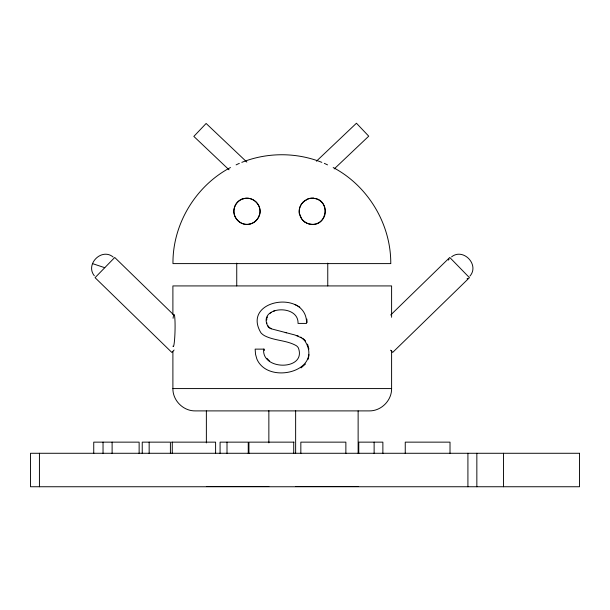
<?xml version="1.0" encoding="UTF-8"?>
<svg xmlns="http://www.w3.org/2000/svg" width="610" height="610" viewBox="0 0 610 610"><rect width="100%" height="100%" fill="white"/><g stroke="black" fill="none" stroke-linecap="round" stroke-linejoin="round"><path stroke-width="0.91" d="M391.605 350.559L391.605 388.578C391.78 400.511 381.219 411.079 369.286 410.896L195.215 410.896C183.282 411.079 172.714 400.511 172.897 388.578L172.897 351.413M308.629 357.155L309.003 354.677M266.669 320.036L266.837 318.977M259.563 214.842C262.666 205.433 252.487 195.467 243.146 198.814M307.997 359.442L308.416 357.917M234.537 207.286C231.175 216.26 240.203 226.44 249.528 224.137M267.111 317.94L267.493 316.948M448.32 260.127L449.128 259.082M469.944 276.078C479.765 264.801 463.249 247.553 451.56 256.871M305.511 363.987L301.043 367.899M174.102 350.041L171.806 352.405L95.061 277.664L114.733 257.466L173.82 315.004M390.674 314.996L449.768 257.466L469.448 277.672L392.695 352.405L390.522 350.171M316.422 161.2L356.446 123.228L368.737 136.175L334.234 168.909M270.123 313.304L271.069 312.511M467.092 278.8L467.626 278.404M230.481 167.529C195.635 185.89 172.554 224.175 172.965 263.604L390.697 263.604M236.116 164.868L239.341 163.343M241.819 162.359C267.218 152.21 296.445 152.21 321.844 162.359M273.387 311.245L274.759 310.772M172.897 388.578L391.605 388.578M171.494 442.143L215.597 442.143L215.612 453.535M294.05 442.143L248.926 442.143L248.926 453.535M206.371 486.528L268.858 486.528M295.637 486.528L358.131 486.528M311.039 224.32C327.654 226.775 330.498 199.18 313.624 198.303M285.228 332.519L286.403 332.793M92.423 263.589L104.767 267.698M296.925 335.454L298.29 335.965M294.546 304.367L297.924 305.976M324.322 163.343L327.547 164.868M300.715 337.094L301.782 337.711M333.182 167.529C368.066 185.89 391.025 224.183 390.766 263.604M298.557 306.373L299.815 307.173M113.178 257.039C101.611 247.454 84.996 264.366 94.344 275.796M269.666 361.288L266.982 358.375M246.844 162.085L206.127 123.464L193.843 136.411L229.032 169.801M268.918 327.036L267.637 325.397M307.539 344.124L308.935 349.149M299.472 213.66L301.607 218.784A11.415 9.661 29.9 0 0 311.039 224.297M266.677 322.332L266.867 323.437M306.83 319.053L307.135 322.522M264.404 350.514L264.29 349.126L255.148 349.126L255.529 354.265L256.81 358.84A19.741 19.733 0 0 0 260.424 364.65C276.406 383.004 322.53 368.837 304.924 340.982A15.715 15.707 0 0 0 301.165 337.711L294.851 334.974L270.878 328.714A8.654 8.654 0 0 1 268.301 327.036C256.192 306.655 298.831 303.063 298.031 323.414L306.555 323.414C307.318 288.827 240.767 299.411 260.973 332.869A14.709 14.709 0 0 0 264.763 335.82C274.668 340.868 286.57 340.128 296.254 345.656A7.068 7.068 0 0 1 298.336 347.845C306.99 370.59 261.431 370.872 263.673 349.126M503.456 453.276L503.456 486.749M476.845 453.276L476.845 486.749M467.916 453.276L467.916 486.749M450.012 453.535L450.012 442.143L405.253 442.143L405.253 453.535M391.605 317.291L391.605 285.922L172.897 285.922L172.897 314.463M382.874 453.535L382.874 442.143L358.764 442.143L358.764 453.535M374.128 442.143L374.128 453.535M358.131 410.896L358.131 453.276M345.87 453.535L345.87 442.143L300.837 442.143L300.837 453.535M327.761 263.131L327.761 285.922M295.637 410.652L295.637 453.276M293.73 442.143L293.73 453.535M268.858 410.652L268.858 442.86M248.247 453.535L248.247 442.143L220.08 442.143L220.08 453.535M236.741 263.131L236.741 285.922M227.004 442.143L227.004 453.535M206.371 410.896L206.371 442.921M172.272 442.143L172.272 453.535M170.403 453.535L170.403 442.143L142.237 442.143L142.237 453.535M149.16 442.143L149.16 453.535M139.133 453.535L139.133 442.143L93.742 442.143L93.742 453.535M112.11 442.143L112.11 453.535M103.037 442.143L103.037 453.535M39.429 453.276L39.429 486.749M173.08 318.283A16.043 1.373 -88.6 0 1 175.07 323.849A16.043 1.373 -88.6 0 1 173.492 346.381M173.087 346.457A16.043 1.373 -88.6 0 1 172.95 346.122M299.266 213.652A17.835 14.884 32.6 0 1 306.662 199.874M306.472 199.592A14.792 12.2 34.2 0 1 313.601 198.105M259.41 214.827A11.674 9.653 -34.9 0 1 249.536 224.259M234.507 207.278A11.27 8.99 -32.1 0 1 243.085 198.524M302.751 338.367A15.715 15.707 0 0 1 305.541 340.982M271.496 328.714A8.654 8.654 0 0 1 269.757 327.73M579.5 453.276L30.5 453.276L30.5 486.749L579.5 486.749L579.5 453.276M304.809 222.002A13.069 13.069 0 0 0 325.351 212.486A13.069 13.069 0 0 0 306.838 199.455A13.069 13.069 0 0 0 304.809 222.002M239.448 222.002A13.069 13.069 0 0 0 259.99 212.486A13.069 13.069 0 0 0 241.476 199.455A13.069 13.069 0 0 0 239.448 222.002"/></g></svg>
